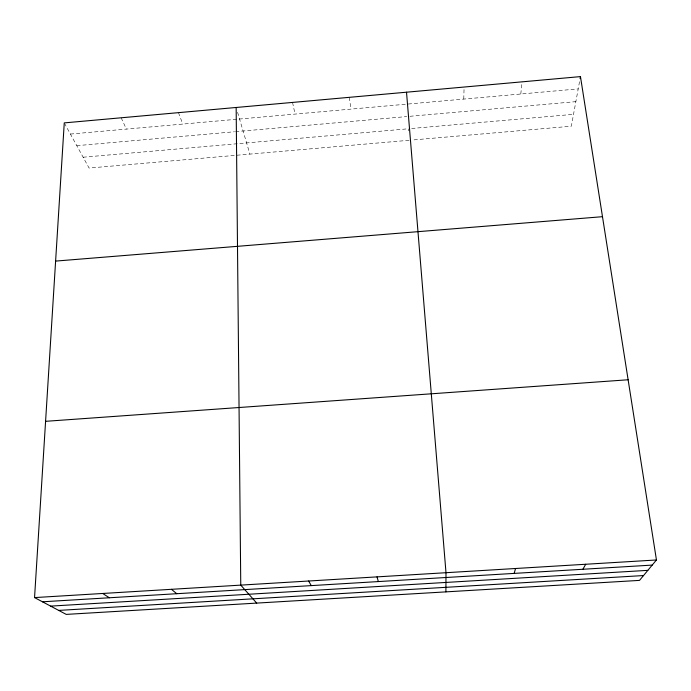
<?xml version="1.0" encoding="UTF-8"?>
<svg xmlns="http://www.w3.org/2000/svg" width="691" height="691" viewBox="0 0 691 691"><rect width="100%" height="100%" fill="white"/><g stroke="black" fill="none" stroke-linecap="round" stroke-linejoin="round"><path stroke-width="0.52" stroke-dasharray="3.46 2.59" d="M463.773 99.081L464.093 87.04M520.789 94.011L522.076 81.84M579.524 81.728L571.345 126.211L412.285 140.014M70.404 134.071L406.083 104.211M408.217 104.021L578.203 88.897M76.779 145.671L234.499 131.756M235.571 131.661L406.74 116.572M409.936 116.287L575.862 101.655M83.119 157.22L408.45 128.768L408.562 130.867M411.663 128.483L573.53 114.335M409.055 140.29L89.079 168.051L64.773 123.827M121.158 117.79L126.393 129.087M178.451 112.65L182.778 124.069M237.574 112.288L249.892 154.102M292.552 102.423L295.04 114.084M349.335 97.327L350.907 109.118"/><path stroke-width="1.04" d="M445.902 591.867L445.997 572.709L406.515 92.205M34.55 597.594L64.263 122.894L580.466 76.606L656.45 559.978L639.52 580.388L66.224 614.394L34.55 597.594L656.45 559.978M580.086 78.653L580.466 76.606M514.156 573.4L515.564 568.503M582.893 569.263L585.709 564.262M55.608 261.094L602.483 216.689M45.58 421.32L628.119 379.765M42.462 601.792L652.209 565.091M50.633 606.119L647.838 570.351M58.7 610.403L643.528 575.551M102.709 593.474L109.333 597.767M171.446 589.311L176.758 593.707M256.698 603.096L240.762 585.122L236.158 107.476M308.609 581.019L311.278 585.614M377.018 576.881L378.348 581.572"/></g></svg>
